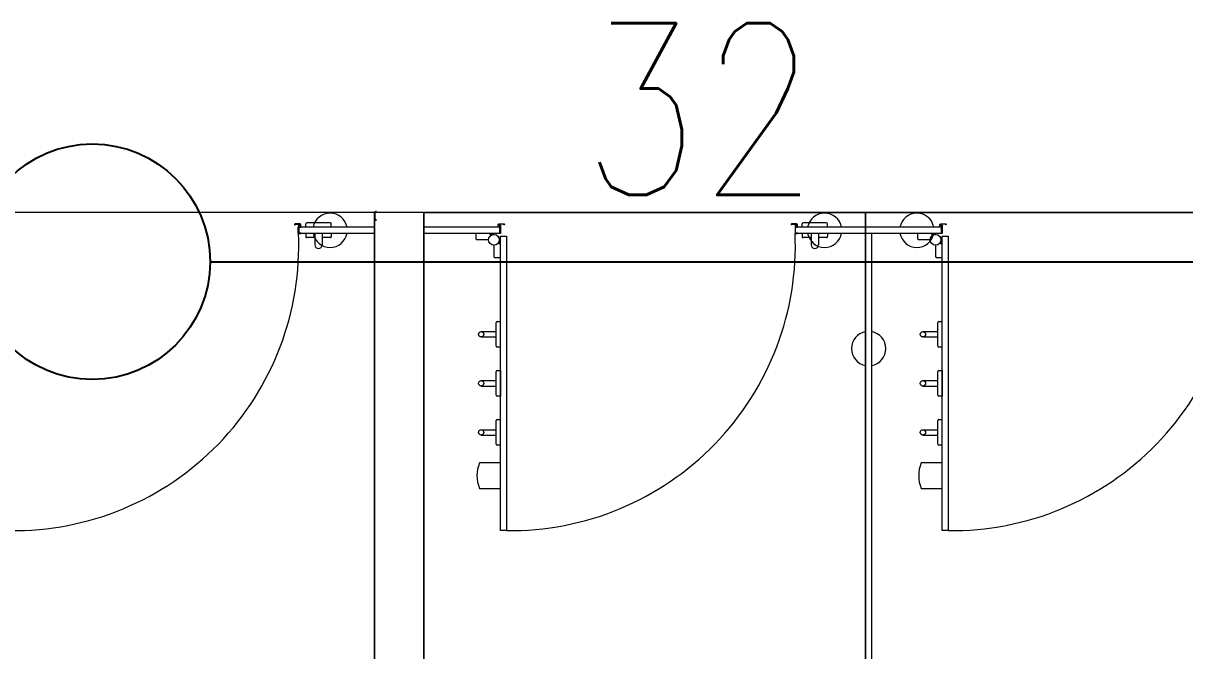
# Model space of a CAD drawing. Header units: millimetres. Extents: x -282761 to 137668, y -273845 to 94451.
# Drawn here: x -3695 to -1329, y -74043 to -72764 of the extents above; entities that cross this region are included whole.
import ezdxf

# ---------------------------------------------------------------- set-up
doc = ezdxf.new("R2010")
doc.units = ezdxf.units.MM
for name, color, linetype, lineweight in [('BLK_2 - 1ST__2ND_STOREY_PLAN-archi clean_11 SEPT 2024$0$1599_DB_A_BLK2_HQ_R21- LINKVIEW_BLK2_1ST STOREY Toilet JOH$0$A-_GENM----_M', 8, 'Continuous', 9), ('BLK_2 - 1ST__2ND_STOREY_PLAN-archi clean_11 SEPT 2024$0$1599_DB_A_BLK2_HQ_R21- LINKVIEW_BLK2_1ST STOREY Toilet JOH$0$S-_COLN----_E', 8, 'Continuous', 9), ('BLK_2 - 1ST__2ND_STOREY_PLAN-archi clean_11 SEPT 2024$0$_CATCHMENT_DRAIN', 8, 'Continuous', 0)]:
    doc.layers.add(name, color=color, linetype=linetype, lineweight=lineweight)
doc.layers.add('M-_FIRESPRK_T-', color=7, linetype='Continuous')
doc.layers.add('M-_SPRKPIEX_E-', color=1, linetype='Continuous')
doc.styles.add('Simplex', font='SIMPLEX.shx', dxfattribs={"width": 0.8, "height": 2.5})

# ---------------------------------------------------------------- blocks, each defined once
blk = doc.blocks.new('fire0101')
at = {"color": 0, "linetype": 'Continuous'}
blk.add_circle((0, 0), 100, dxfattribs=at)
blk = doc.blocks.new('BLK_2 - 1ST__2ND_STOREY_PLAN-archi clean_11 SEPT 2024$0$2 hook door')
for p, q in [((25045.5, -16829.2), (25045.5, -16872.2)), ((25097.5, -16872.2), (25097.5, -16829.2)), ((25154.1, -16832.7), (25154.1, -16863.2)), ((25165.1, -16832.7), (25165.1, -16863.2)), ((25354.1, -16832.7), (25354.1, -16863.2)), ((25365.1, -16832.7), (25365.1, -16863.2)), ((25133.6, -16872.2), (25133.6, -16865.2)), ((25135.6, -16863.2), (25183.6, -16863.2)), ((25185.6, -16865.2), (25185.6, -16872.2)), ((25333.6, -16872.2), (25333.6, -16865.2)), ((25335.6, -16863.2), (25383.6, -16863.2)), ((25385.6, -16865.2), (25385.6, -16872.2)), ((25556.5, -17505.7), (25556.5, -17489.2)), ((25565.5, -17487.2), (25558.5, -17487.2)), ((25577.5, -17487.2), (25584.5, -17487.2)), ((25586.5, -17537.2), (25586.5, -17489.2)), ((25565.5, -17505.7), (25542, -17505.7)), ((25565.5, -17520.7), (25542, -17520.7)), ((25556.5, -17537.2), (25556.5, -17520.7)), ((25565.5, -17539.2), (25558.5, -17539.2)), ((25577.5, -17539.2), (25584.5, -17539.2))]:
    blk.add_line(p, q)
for points in [[(25552, -16847.7), (25552, -16824.7, -0.414214), (25554, -16822.7), (25565.5, -16822.7), (25565.5, -16850.2), (25563.1, -16850.2), (25563.1, -16858.7)], [(25541, -16858.7), (25518, -16858.7, 0.414214), (25516, -16860.7), (25516, -16872.2), (25543.5, -16872.2), (25543.5, -16869.8), (25552, -16869.8)]]:
    blk.add_lwpolyline(points, format="xyb")
blk.add_lwpolyline([(25559.6, -16884.2), (24959.6, -16884.2), (24959.6, -16872.2), (25559.6, -16872.2)], close=True)
for points in [[(25584.8, -16878.2, -0.291473), (25583.6, -16880, -1), (25583.1, -16878.9, 0.291473), (25583.6, -16878.2), (25583.6, -16870.5, 0.350085), (25581.8, -16869.2, 1), (25581.8, -16871.7), (25581.8, -16872.2), (25565.3, -16872.2, -0.414214), (25564.8, -16871.7), (25564.8, -16868.2, -0.327538), (25565.5, -16867.2), (25565.5, -16871), (25577.5, -16871), (25577.5, -16868.2, -0.414214), (25578.5, -16867.2), (25581.8, -16867.2, -0.414214), (25584.8, -16870.2)], [(25584.8, -17466.4, 0.291473), (25583.6, -17464.5, 1), (25583.1, -17465.6, -0.291473), (25583.6, -17466.4), (25583.6, -17474.1, -0.350085), (25581.8, -17475.4, -1), (25581.8, -17472.9), (25581.8, -17472.4), (25565.3, -17472.4, 0.414214), (25564.8, -17472.9), (25564.8, -17476.4, 0.327538), (25565.5, -17477.4), (25565.5, -17473.6), (25577.5, -17473.6), (25577.5, -17476.4, 0.414214), (25578.5, -17477.4), (25581.8, -17477.4, 0.414214), (25584.8, -17474.4)]]:
    blk.add_lwpolyline(points, format="xyb", close=True)
for centre, radius in [((25159.6, -16832.7), 5.5), ((25359.6, -16832.7), 5.5), ((25552, -16858.7), 11)]:
    blk.add_circle(centre, radius)
for centre, radius, start, end in [((25071.5, -16894.3), 70.1, 68.2289, 111.7711), ((25135.6, -16865.2), 2, 90, 180), ((25183.6, -16865.2), 2, 0, 90), ((25335.6, -16865.2), 2, 90, 180), ((25383.6, -16865.2), 2, 0, 90), ((25558.5, -17489.2), 2, 90, 180), ((25584.5, -17489.2), 2, 0, 90), ((25542, -17513.2), 7.5, 90, 270), ((25558.5, -17537.2), 2, 180, 270), ((25584.5, -17537.2), 2, 270, 0)]:
    blk.add_arc(centre, radius, start, end)
at = {"ltscale": 10}
blk.add_arc((25540.3, -16892.1), 580.8, 179.2194, 272.5231, dxfattribs=at)
blk = doc.blocks.new('BLK_2 - 1ST__2ND_STOREY_PLAN-archi clean_11 SEPT 2024$0$3 hook door')
for p, q in [((25045.5, -17739.3), (25045.5, -17782.3)), ((25097.5, -17782.3), (25097.5, -17739.3)), ((25154.1, -17742.8), (25154.1, -17773.3)), ((25165.1, -17742.8), (25165.1, -17773.3)), ((25254.1, -17742.8), (25254.1, -17773.3)), ((25265.1, -17742.8), (25265.1, -17773.3)), ((25354.1, -17742.8), (25354.1, -17773.3)), ((25365.1, -17742.8), (25365.1, -17773.3)), ((25135.6, -17773.3), (25183.6, -17773.3)), ((25235.6, -17773.3), (25283.6, -17773.3)), ((25335.6, -17773.3), (25383.6, -17773.3)), ((25059.1, -17782.3), (25111.1, -17782.3)), ((25133.6, -17782.3), (25133.6, -17775.3)), ((25185.6, -17775.3), (25185.6, -17782.3)), ((25233.6, -17782.3), (25233.6, -17775.3)), ((25285.6, -17782.3), (25233.6, -17782.3)), ((25285.6, -17775.3), (25285.6, -17782.3)), ((25333.6, -17782.3), (25333.6, -17775.3)), ((25385.6, -17775.3), (25385.6, -17782.3)), ((25556.5, -18415.1), (25556.5, -18398.6)), ((25565.5, -18396.6), (25558.5, -18396.6)), ((25577.5, -18396.6), (25584.5, -18396.6)), ((25586.5, -18446.6), (25586.5, -18398.6)), ((25565.5, -18415.1), (25542, -18415.1)), ((25565.5, -18430.1), (25542, -18430.1)), ((25556.5, -18446.6), (25556.5, -18430.1)), ((25565.5, -18448.6), (25558.5, -18448.6)), ((25577.5, -18448.6), (25584.5, -18448.6))]:
    blk.add_line(p, q)
for points in [[(25552, -17757.8), (25552, -17734.8, -0.414214), (25554, -17732.8), (25565.5, -17732.8), (25565.5, -17760.3), (25563.1, -17760.3), (25563.1, -17768.8)], [(25541, -17768.8), (25518, -17768.8, 0.414214), (25516, -17770.8), (25516, -17782.3), (25543.5, -17782.3), (25543.5, -17779.9), (25552, -17779.9)]]:
    blk.add_lwpolyline(points, format="xyb")
blk.add_lwpolyline([(25559.6, -17794.3), (24959.6, -17794.3), (24959.6, -17782.3), (25559.6, -17782.3)], close=True)
for points in [[(25584.8, -17788.3, -0.291473), (25583.6, -17790.1, -1), (25583.1, -17789, 0.291473), (25583.6, -17788.3), (25583.6, -17780.5, 0.350085), (25581.8, -17779.3, 1), (25581.8, -17781.8), (25581.8, -17782.3), (25565.3, -17782.3, -0.414214), (25564.8, -17781.8), (25564.8, -17778.2, -0.327538), (25565.5, -17777.3), (25565.5, -17781.1), (25577.5, -17781.1), (25577.5, -17778.3, -0.414214), (25578.5, -17777.3), (25581.8, -17777.3, -0.414214), (25584.8, -17780.3)], [(25584.8, -18376.4, 0.291473), (25583.6, -18374.6, 1), (25583.1, -18375.7, -0.291473), (25583.6, -18376.4), (25583.6, -18384.2, -0.350085), (25581.8, -18385.4, -1), (25581.8, -18382.9), (25581.8, -18382.4), (25565.3, -18382.4, 0.414214), (25564.8, -18382.9), (25564.8, -18386.5, 0.327538), (25565.5, -18387.4), (25565.5, -18383.6), (25577.5, -18383.6), (25577.5, -18386.4, 0.414214), (25578.5, -18387.4), (25581.8, -18387.4, 0.414214), (25584.8, -18384.4)]]:
    blk.add_lwpolyline(points, format="xyb", close=True)
for centre, radius in [((25159.6, -17742.8), 5.5), ((25259.6, -17742.8), 5.5), ((25359.6, -17742.8), 5.5), ((25552, -17768.8), 11)]:
    blk.add_circle(centre, radius)
for centre, radius, start, end in [((25071.5, -17804.4), 70.1, 68.2289, 111.7711), ((25135.6, -17775.3), 2, 90, 180), ((25183.6, -17775.3), 2, 0, 90), ((25235.6, -17775.3), 2, 90, 180), ((25283.6, -17775.3), 2, 0, 90), ((25335.6, -17775.3), 2, 90, 180), ((25383.6, -17775.3), 2, 0, 90), ((25558.5, -18398.6), 2, 90, 180), ((25584.5, -18398.6), 2, 0, 90), ((25542, -18422.6), 7.5, 90, 270), ((25558.5, -18446.6), 2, 180, 270), ((25584.5, -18446.6), 2, 270, 0)]:
    blk.add_arc(centre, radius, start, end)
at = {"ltscale": 10}
blk.add_arc((25540.3, -17802.2), 580.8, 179.2194, 272.5231, dxfattribs=at)
blk = doc.blocks.new('BLK_2 - 1ST__2ND_STOREY_PLAN-archi clean_11 SEPT 2024$0$TOIL')
for centre, start, end in [((-301605, -98078.6), 99.8709, 260.1291), ((-301605, -98078.6), 279.8709, 80.1291), ((-301605, -99086.1), 99.8709, 260.1291), ((-301605, -99086.1), 279.8709, 80.1291), ((-301846, -99175.9), 9.8709, 170.1291), ((-301846, -99175.9), 189.8709, 350.1291), ((-301605, -99274.2), 99.8709, 260.1291), ((-301605, -99274.2), 279.8709, 80.1291)]:
    blk.add_arc(centre, 35, start, end)
at = {"layer": 'BLK_2 - 1ST__2ND_STOREY_PLAN-archi clean_11 SEPT 2024$0$1599_DB_A_BLK2_HQ_R21- LINKVIEW_BLK2_1ST STOREY Toilet JOH$0$A-_GENM----_M'}
for p, q in [((-301585.5, -98172.2), (-301584, -98172.2)), ((-301567, -98169.2), (-301584, -98169.2)), ((-301584, -98172.2), (-301582, -98170.7)), ((-301582, -98169.2), (-301569, -98169.2)), ((-301582, -98170.7), (-301569, -98170.7)), ((-301569, -98170.7), (-301567, -98172.2)), ((-301567, -98172.2), (-301565.5, -98172.2)), ((-301569, -98346.3), (-301569, -98271.4))]:
    blk.add_line(p, q, dxfattribs=at)
at = {"layer": 'BLK_2 - 1ST__2ND_STOREY_PLAN-archi clean_11 SEPT 2024$0$1599_DB_A_BLK2_HQ_R21- LINKVIEW_BLK2_1ST STOREY Toilet JOH$0$S-_COLN----_E'}
blk.add_line((-301569, -98269.4), (-301569, -101869.4), dxfattribs=at)
for points in [[(-301611, -98012.9), (-301611, -98169.4), (-301599, -98169.4), (-301599, -98012.9), (-301611, -98012.9)], [(-301569, -98269.4), (-301569, -98169.4)], [(-301611, -98425.9), (-301599, -98425.9), (-301599, -98269.4), (-301611, -98269.4), (-301611, -98425.9)], [(-301611, -99025.9), (-301611, -99325.9), (-301599, -99325.9), (-301599, -99025.9), (-301611, -99025.9)], [(-301611, -99169.9), (-301611, -99181.9), (-303569, -99181.9), (-303569, -99169.9), (-301611, -99169.9)]]:
    blk.add_lwpolyline(points, dxfattribs=at)
for name, p in [('BLK_2 - 1ST__2ND_STOREY_PLAN-archi clean_11 SEPT 2024$0$2 hook door', (-327176.5, -80541.9)), ('BLK_2 - 1ST__2ND_STOREY_PLAN-archi clean_11 SEPT 2024$0$3 hook door', (-327176.5, -80643.6)), ('BLK_2 - 1ST__2ND_STOREY_PLAN-archi clean_11 SEPT 2024$0$3 hook door', (-327176.5, -81543.6))]:
    blk.add_blockref(name, p, dxfattribs=at)
blk = doc.blocks.new('BLK_2 - 1ST__2ND_STOREY_PLAN-archi clean_11 SEPT 2024')
at = {"layer": 'BLK_2 - 1ST__2ND_STOREY_PLAN-archi clean_11 SEPT 2024$0$1599_DB_A_BLK2_HQ_R21- LINKVIEW_BLK2_1ST STOREY Toilet JOH$0$S-_COLN----_E'}
for p, q in [((-134286.4, -115877.4), (-134286.4, -117902.4)), ((-134186.4, -117902.4), (-134186.4, -115877.4))]:
    blk.add_line(p, q, dxfattribs=at)
for points in [[(-134286.4, -117877.4), (-134286.4, -115877.4), (-135186.4, -115877.4), (-135186.4, -117877.4)], [(-133286.4, -117877.4), (-133286.4, -115877.4), (-134186.4, -115877.4), (-134186.4, -117877.4)], [(-132386.4, -117877.4), (-132386.4, -115877.4), (-133286.4, -115877.4), (-133286.4, -117877.4)]]:
    blk.add_lwpolyline(points, close=True, dxfattribs=at)
blk.add_lwpolyline([(-134186.4, -115877.4), (-134286.4, -115877.4)], dxfattribs=at)
at = {"rotation": 90}
blk.add_blockref('BLK_2 - 1ST__2ND_STOREY_PLAN-archi clean_11 SEPT 2024$0$TOIL', (-232455.7, 185691.6), dxfattribs=at)

msp = doc.modelspace()

# ---------------------------------------------------------------- linework, layer by layer
at = {"layer": 'M-_SPRKPIEX_E-'}
msp.add_line((-3314.5, -73249.8), (-490.9, -73249.8), dxfattribs=at)

# ---------------------------------------------------------------- block references
at = {"layer": 'BLK_2 - 1ST__2ND_STOREY_PLAN-archi clean_11 SEPT 2024$0$_CATCHMENT_DRAIN'}
msp.add_blockref('BLK_2 - 1ST__2ND_STOREY_PLAN-archi clean_11 SEPT 2024', (131307.1, 42727.7), dxfattribs=at)
at = {"layer": 'M-_SPRKPIEX_E-', "xscale": 2.4, "yscale": 2.4, "zscale": 2.4, "rotation": 258.865011862231}
msp.add_blockref('fire0101', (-3554.5, -73249.8), dxfattribs=at)

# ---------------------------------------------------------------- texts
at = {"layer": 'M-_FIRESPRK_T-', "style": 'Simplex', "width": 0.8}
msp.add_text('32', height=350, dxfattribs=at).set_placement((-2557, -73113.8))

doc.saveas('drawing.dxf')
